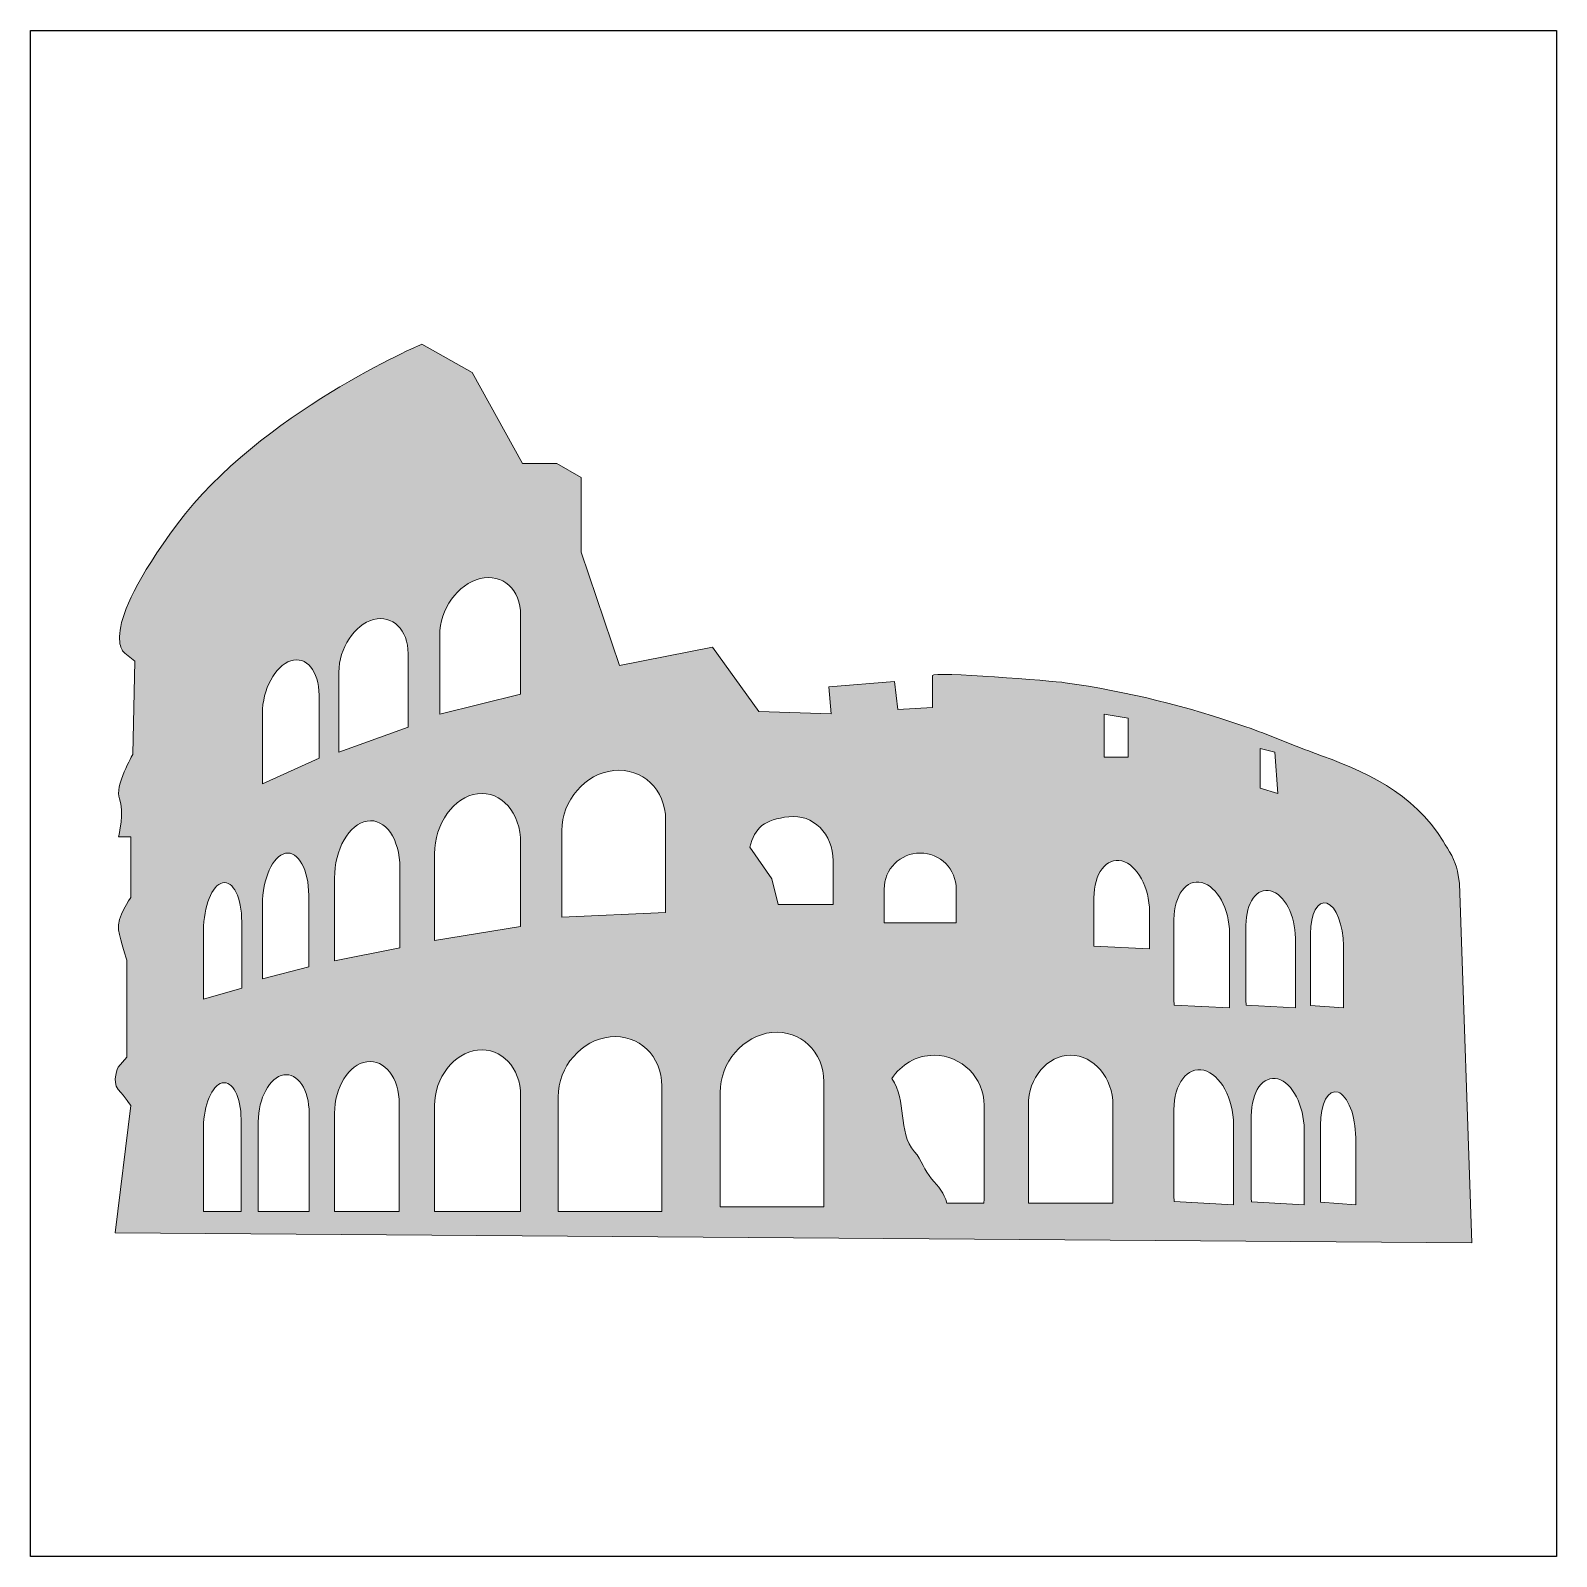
# Model space of a CAD drawing. Header units: inches. Extents: x 0 to 114, y 0 to 114.
import ezdxf

# ---------------------------------------------------------------- set-up
doc = ezdxf.new("R2010")
doc.units = ezdxf.units.IN
doc.header["$MEASUREMENT"] = 0
doc.layers.add('Image Background', color=7, linetype='Continuous')
doc.layers.add('Layer 1', color=7, linetype='Continuous')
picture_1 = doc.add_image_def('image1.png', size_in_pixel=(1350, 1350))

msp = doc.modelspace()

# ---------------------------------------------------------------- hatches: boundary and pattern name
at = {"layer": 'Layer 1', "true_color": 0xc35b26}
h = msp.add_hatch(color=32, dxfattribs=at)
h.dxf.hatch_style = 2
edge = h.paths.add_edge_path()
edge.add_spline(control_points=[(107.95, 23.5), (107.95, 23.5), (107.04, 50.42), (107.04, 50.42), (107.04, 50.42), (106.89, 51.33), (106.89, 51.33), (106.76, 52.11), (106.21, 52.91), (105.81, 53.57), (103.61, 57.24), (99.92, 58.84), (96.06, 60.22), (94.37, 60.83), (92.73, 61.56), (91.04, 62.15), (86.62, 63.67), (82.14, 64.8), (77.51, 65.45), (76.64, 65.58), (67.57, 66.29), (67.57, 66), (67.57, 66), (67.57, 63.58), (67.57, 63.58), (67.57, 63.58), (64.96, 63.44), (64.96, 63.44), (64.96, 63.44), (64.71, 65.53), (64.71, 65.53), (64.71, 65.53), (59.8, 65.15), (59.8, 65.15), (59.8, 65.15), (59.97, 63.11), (59.97, 63.11), (59.97, 63.11), (54.56, 63.28), (54.56, 63.28), (54.56, 63.28), (51.08, 68.12), (51.08, 68.12), (51.08, 68.12), (44.12, 66.75), (44.12, 66.75), (44.12, 66.75), (41.25, 75.22), (41.25, 75.22), (41.25, 75.22), (41.25, 80.82), (41.25, 80.82), (41.25, 80.82), (39.43, 81.88), (39.43, 81.88), (39.43, 81.88), (36.86, 81.88), (36.86, 81.88), (36.86, 81.88), (33.08, 88.69), (33.08, 88.69), (33.08, 88.69), (29.3, 90.8), (29.3, 90.8), (29.3, 90.8), (17.2, 85.66), (11, 77.34), (4.8, 69.02), (7.07, 67.66), (7.07, 67.66), (7.07, 67.66), (7.82, 67.06), (7.82, 67.06), (7.82, 67.06), (7.67, 60.1), (7.67, 60.1), (7.67, 60.1), (6.26, 57.66), (6.66, 56.76), (7.07, 55.86), (6.59, 53.9), (6.59, 53.9), (6.59, 53.9), (7.52, 53.9), (7.52, 53.9), (7.52, 53.9), (7.52, 49.36), (7.52, 49.36), (7.52, 49.36), (6.41, 47.85), (6.59, 46.94), (6.77, 46.03), (7.22, 44.67), (7.22, 44.67), (7.22, 44.67), (7.22, 37.41), (7.22, 37.41), (7.22, 37.41), (6.57, 36.66), (6.57, 36.66), (6.57, 36.66), (6.07, 35.6), (6.57, 34.99), (7.07, 34.39), (7.52, 33.78), (7.52, 33.78), (7.52, 33.78), (6.35, 24.25), (6.35, 24.25), (6.35, 24.25), (107.95, 23.5), (107.95, 23.5)], knot_values=[0, 0, 0, 0, 1, 1, 1, 2, 2, 2, 3, 3, 3, 4, 4, 4, 5, 5, 5, 6, 6, 6, 7, 7, 7, 8, 8, 8, 9, 9, 9, 10, 10, 10, 11, 11, 11, 12, 12, 12, 13, 13, 13, 14, 14, 14, 15, 15, 15, 16, 16, 16, 17, 17, 17, 18, 18, 18, 19, 19, 19, 20, 20, 20, 21, 21, 21, 22, 22, 22, 23, 23, 23, 24, 24, 24, 25, 25, 25, 26, 26, 26, 27, 27, 27, 28, 28, 28, 29, 29, 29, 30, 30, 30, 31, 31, 31, 32, 32, 32, 33, 33, 33, 34, 34, 34, 35, 35, 35, 36, 36, 36, 37, 37, 37, 37], degree=3, periodic=1)
edge = h.paths.add_edge_path()
edge.add_spline(control_points=[(99.26, 26.35), (99.26, 26.35), (96.62, 26.54), (96.62, 26.54), (96.62, 26.64), (96.62, 26.74), (96.62, 26.84), (96.62, 26.84), (96.62, 32.3), (96.62, 32.3), (96.62, 33.93), (97.21, 35.04), (97.94, 34.78), (98.67, 34.52), (99.26, 32.99), (99.26, 31.37), (99.26, 31.37), (99.26, 26.45), (99.26, 26.45), (99.26, 26.35), (99.27, 26.45), (99.26, 26.35)], knot_values=[0, 0, 0, 0, 1, 1, 1, 2, 2, 2, 3, 3, 3, 4, 4, 4, 5, 5, 5, 6, 6, 6, 7, 7, 7, 7], degree=3, periodic=1)
edge = h.paths.add_edge_path()
edge.add_spline(control_points=[(95.87, 46.63), (95.87, 48.15), (96.43, 49.18), (97.11, 48.94), (97.79, 48.7), (98.34, 47.28), (98.34, 45.76), (98.34, 45.76), (98.34, 41.18), (98.34, 41.18), (98.34, 41.09), (98.34, 41.17), (98.34, 41.09), (98.34, 41.09), (95.88, 41.27), (95.88, 41.27), (95.88, 41.36), (95.87, 41.45), (95.87, 41.55), (95.87, 41.55), (95.87, 46.63), (95.87, 46.63)], knot_values=[0, 0, 0, 0, 1, 1, 1, 2, 2, 2, 3, 3, 3, 4, 4, 4, 5, 5, 5, 6, 6, 6, 7, 7, 7, 7], degree=3, periodic=1)
edge = h.paths.add_edge_path()
edge.add_spline(control_points=[(95.4, 26.35), (95.4, 26.35), (91.45, 26.57), (91.45, 26.57), (91.44, 26.68), (91.44, 26.79), (91.44, 26.9), (91.44, 26.9), (91.44, 33), (91.44, 33), (91.44, 34.81), (92.32, 36.05), (93.42, 35.77), (94.52, 35.48), (95.4, 33.77), (95.4, 31.96), (95.4, 31.96), (95.4, 26.46), (95.4, 26.46), (95.4, 26.35), (95.41, 26.46), (95.4, 26.35)], knot_values=[0, 0, 0, 0, 1, 1, 1, 2, 2, 2, 3, 3, 3, 4, 4, 4, 5, 5, 5, 6, 6, 6, 7, 7, 7, 7], degree=3, periodic=1)
h.paths.add_polyline_path([(92.1, 60.52), (93.2, 60.24), (93.42, 57.15), (92.1, 57.54)])
edge = h.paths.add_edge_path()
edge.add_spline(control_points=[(91.04, 47.28), (91.04, 48.98), (91.87, 50.13), (92.89, 49.86), (93.92, 49.6), (94.74, 48.01), (94.74, 46.31), (94.74, 46.31), (94.74, 41.19), (94.74, 41.19), (94.74, 41.09), (94.75, 41.19), (94.74, 41.09), (94.74, 41.09), (91.05, 41.29), (91.05, 41.29), (91.05, 41.39), (91.04, 41.5), (91.04, 41.6), (91.04, 41.6), (91.04, 47.28), (91.04, 47.28)], knot_values=[0, 0, 0, 0, 1, 1, 1, 2, 2, 2, 3, 3, 3, 4, 4, 4, 5, 5, 5, 6, 6, 6, 7, 7, 7, 7], degree=3, periodic=1)
edge = h.paths.add_edge_path()
edge.add_spline(control_points=[(85.65, 47.72), (85.65, 49.53), (86.58, 50.76), (87.73, 50.48), (88.88, 50.19), (89.81, 48.49), (89.81, 46.68), (89.81, 46.68), (89.81, 41.2), (89.81, 41.2), (89.81, 41.09), (89.82, 41.19), (89.81, 41.09), (89.81, 41.09), (85.66, 41.3), (85.66, 41.3), (85.65, 41.41), (85.65, 41.52), (85.65, 41.64), (85.65, 41.64), (85.65, 47.72), (85.65, 47.72)], knot_values=[0, 0, 0, 0, 1, 1, 1, 2, 2, 2, 3, 3, 3, 4, 4, 4, 5, 5, 5, 6, 6, 6, 7, 7, 7, 7], degree=3, periodic=1)
edge = h.paths.add_edge_path()
edge.add_spline(control_points=[(85.65, 33.46), (85.65, 35.41), (86.65, 36.73), (87.88, 36.42), (89.11, 36.12), (90.11, 34.29), (90.11, 32.35), (90.11, 32.35), (90.11, 26.47), (90.11, 26.47), (90.11, 26.35), (90.12, 26.46), (90.11, 26.35), (90.11, 26.35), (85.66, 26.58), (85.66, 26.58), (85.65, 26.7), (85.65, 26.82), (85.65, 26.94), (85.65, 26.94), (85.65, 33.46), (85.65, 33.46)], knot_values=[0, 0, 0, 0, 1, 1, 1, 2, 2, 2, 3, 3, 3, 4, 4, 4, 5, 5, 5, 6, 6, 6, 7, 7, 7, 7], degree=3, periodic=1)
h.paths.add_polyline_path([(80.41, 63.09), (82.23, 62.79), (82.23, 59.86), (80.41, 59.86)])
edge = h.paths.add_edge_path()
edge.add_spline(control_points=[(79.65, 49.33), (79.65, 51.15), (80.59, 52.38), (81.74, 52.1), (82.88, 51.81), (83.82, 50.11), (83.82, 48.3), (83.82, 48.3), (83.82, 45.51), (83.82, 45.51), (83.82, 45.51), (79.65, 45.71), (79.65, 45.71), (79.65, 45.71), (79.65, 49.33), (79.65, 49.33)], knot_values=[0, 0, 0, 0, 1, 1, 1, 2, 2, 2, 3, 3, 3, 4, 4, 4, 5, 5, 5, 5], degree=3, periodic=1)
edge = h.paths.add_edge_path()
edge.add_spline(control_points=[(74.74, 33.79), (74.74, 35.86), (76.16, 37.54), (77.91, 37.54), (79.66, 37.54), (81.08, 35.86), (81.08, 33.79), (81.08, 33.79), (81.08, 26.85), (81.08, 26.85), (81.08, 26.72), (81.07, 26.59), (81.06, 26.47), (81.06, 26.47), (74.75, 26.47), (74.75, 26.47), (74.74, 26.59), (74.74, 26.72), (74.74, 26.85), (74.74, 26.85), (74.74, 33.79), (74.74, 33.79)], knot_values=[0, 0, 0, 0, 1, 1, 1, 2, 2, 2, 3, 3, 3, 4, 4, 4, 5, 5, 5, 6, 6, 6, 7, 7, 7, 7], degree=3, periodic=1)
edge = h.paths.add_edge_path()
edge.add_spline(control_points=[(71.43, 33.79), (71.43, 33.79), (71.43, 26.85), (71.43, 26.85), (71.43, 26.72), (71.42, 26.59), (71.41, 26.47), (71.41, 26.47), (68.64, 26.47), (68.64, 26.47), (68.43, 27.22), (68.02, 27.7), (67.49, 28.29), (66.95, 28.9), (66.77, 29.69), (66.22, 30.32), (64.91, 31.82), (65.68, 34.17), (64.52, 35.79), (65.18, 36.84), (66.35, 37.54), (67.68, 37.54), (69.75, 37.54), (71.43, 35.86), (71.43, 33.79)], knot_values=[0, 0, 0, 0, 1, 1, 1, 2, 2, 2, 3, 3, 3, 4, 4, 4, 5, 5, 5, 6, 6, 6, 7, 7, 7, 8, 8, 8, 8], degree=3, periodic=1)
edge = h.paths.add_edge_path()
edge.add_spline(control_points=[(63.94, 49.99), (63.94, 51.48), (65.15, 52.69), (66.64, 52.69), (68.13, 52.69), (69.34, 51.48), (69.34, 49.99), (69.34, 49.99), (69.34, 47.46), (69.34, 47.46), (69.34, 47.46), (63.94, 47.46), (63.94, 47.46), (63.94, 47.46), (63.94, 49.99), (63.94, 49.99)], knot_values=[0, 0, 0, 0, 1, 1, 1, 2, 2, 2, 3, 3, 3, 4, 4, 4, 5, 5, 5, 5], degree=3, periodic=1)
edge = h.paths.add_edge_path()
edge.add_spline(control_points=[(56.8, 55.41), (58.63, 55.62), (60.11, 54.13), (60.11, 52.1), (60.11, 52.1), (60.11, 48.84), (60.11, 48.84), (60.11, 48.84), (56, 48.84), (56, 48.84), (56, 48.84), (55.53, 50.76), (55.53, 50.76), (55.53, 50.76), (53.87, 53.12), (53.87, 53.12), (54.24, 54.59), (54.97, 55.21), (56.8, 55.41)], knot_values=[0, 0, 0, 0, 1, 1, 1, 2, 2, 2, 3, 3, 3, 4, 4, 4, 5, 5, 5, 6, 6, 6, 6], degree=3, periodic=1)
edge = h.paths.add_edge_path()
edge.add_spline(control_points=[(51.65, 34.75), (51.65, 37.01), (53.39, 39.02), (55.53, 39.25), (57.68, 39.47), (59.42, 37.82), (59.42, 35.56), (59.42, 35.56), (59.42, 26.18), (59.42, 26.18), (59.42, 26.18), (51.65, 26.18), (51.65, 26.18), (51.65, 26.18), (51.65, 34.75), (51.65, 34.75)], knot_values=[0, 0, 0, 0, 1, 1, 1, 2, 2, 2, 3, 3, 3, 4, 4, 4, 5, 5, 5, 5], degree=3, periodic=1)
edge = h.paths.add_edge_path()
edge.add_spline(control_points=[(39.8, 54.37), (39.8, 56.63), (41.54, 58.64), (43.68, 58.87), (45.83, 59.09), (47.57, 57.44), (47.57, 55.18), (47.57, 55.18), (47.57, 48.23), (47.57, 48.23), (47.57, 48.23), (39.8, 47.88), (39.8, 47.88), (39.8, 47.88), (39.8, 54.37), (39.8, 54.37)], knot_values=[0, 0, 0, 0, 1, 1, 1, 2, 2, 2, 3, 3, 3, 4, 4, 4, 5, 5, 5, 5], degree=3, periodic=1)
edge = h.paths.add_edge_path()
edge.add_spline(control_points=[(39.52, 34.42), (39.52, 36.68), (41.26, 38.69), (43.41, 38.92), (45.55, 39.14), (47.29, 37.49), (47.29, 35.23), (47.29, 35.23), (47.29, 25.85), (47.29, 25.85), (47.29, 25.85), (39.52, 25.85), (39.52, 25.85), (39.52, 25.85), (39.52, 34.42), (39.52, 34.42)], knot_values=[0, 0, 0, 0, 1, 1, 1, 2, 2, 2, 3, 3, 3, 4, 4, 4, 5, 5, 5, 5], degree=3, periodic=1)
edge = h.paths.add_edge_path()
edge.add_spline(control_points=[(30.65, 69.01), (30.65, 70.94), (32.01, 72.84), (33.68, 73.25), (35.35, 73.66), (36.71, 72.43), (36.71, 70.49), (36.71, 70.49), (36.71, 64.58), (36.71, 64.58), (36.71, 64.58), (30.65, 63.09), (30.65, 63.09), (30.65, 63.09), (30.65, 69.01), (30.65, 69.01)], knot_values=[0, 0, 0, 0, 1, 1, 1, 2, 2, 2, 3, 3, 3, 4, 4, 4, 5, 5, 5, 5], degree=3, periodic=1)
edge = h.paths.add_edge_path()
edge.add_spline(control_points=[(30.26, 52.63), (30.26, 54.89), (31.71, 56.9), (33.49, 57.13), (35.27, 57.35), (36.71, 55.71), (36.71, 53.45), (36.71, 53.45), (36.71, 47.18), (36.71, 47.18), (36.71, 47.18), (30.26, 46.15), (30.26, 46.15), (30.26, 46.15), (30.26, 52.63), (30.26, 52.63)], knot_values=[0, 0, 0, 0, 1, 1, 1, 2, 2, 2, 3, 3, 3, 4, 4, 4, 5, 5, 5, 5], degree=3, periodic=1)
edge = h.paths.add_edge_path()
edge.add_spline(control_points=[(30.26, 33.77), (30.26, 35.86), (31.71, 37.72), (33.49, 37.92), (35.27, 38.13), (36.71, 36.61), (36.71, 34.52), (36.71, 34.52), (36.71, 25.85), (36.71, 25.85), (36.71, 25.85), (30.26, 25.85), (30.26, 25.85), (30.26, 25.85), (30.26, 33.77), (30.26, 33.77)], knot_values=[0, 0, 0, 0, 1, 1, 1, 2, 2, 2, 3, 3, 3, 4, 4, 4, 5, 5, 5, 5], degree=3, periodic=1)
edge = h.paths.add_edge_path()
edge.add_spline(control_points=[(23.1, 66.23), (23.1, 68.03), (24.26, 69.8), (25.69, 70.18), (27.12, 70.56), (28.28, 69.42), (28.28, 67.62), (28.28, 67.62), (28.28, 62.11), (28.28, 62.11), (28.28, 62.11), (23.1, 60.24), (23.1, 60.24), (23.1, 60.24), (23.1, 66.23), (23.1, 66.23)], knot_values=[0, 0, 0, 0, 1, 1, 1, 2, 2, 2, 3, 3, 3, 4, 4, 4, 5, 5, 5, 5], degree=3, periodic=1)
edge = h.paths.add_edge_path()
edge.add_spline(control_points=[(22.77, 50.8), (22.77, 52.95), (23.87, 54.88), (25.22, 55.09), (26.58, 55.31), (27.67, 53.73), (27.67, 51.58), (27.67, 51.58), (27.67, 45.59), (27.67, 45.59), (27.67, 45.59), (22.77, 44.61), (22.77, 44.61), (22.77, 44.61), (22.77, 50.8), (22.77, 50.8)], knot_values=[0, 0, 0, 0, 1, 1, 1, 2, 2, 2, 3, 3, 3, 4, 4, 4, 5, 5, 5, 5], degree=3, periodic=1)
edge = h.paths.add_edge_path()
edge.add_spline(control_points=[(22.77, 33.2), (22.77, 35.14), (23.85, 36.87), (25.19, 37.06), (26.53, 37.26), (27.62, 35.84), (27.62, 33.9), (27.62, 33.9), (27.62, 25.85), (27.62, 25.85), (27.62, 25.85), (22.77, 25.85), (22.77, 25.85), (22.77, 25.85), (22.77, 33.2), (22.77, 33.2)], knot_values=[0, 0, 0, 0, 1, 1, 1, 2, 2, 2, 3, 3, 3, 4, 4, 4, 5, 5, 5, 5], degree=3, periodic=1)
edge = h.paths.add_edge_path()
edge.add_spline(control_points=[(17.37, 63.14), (17.37, 64.94), (18.32, 66.71), (19.49, 67.09), (20.66, 67.47), (21.61, 66.32), (21.61, 64.52), (21.61, 64.52), (21.61, 59.8), (21.61, 59.8), (21.61, 59.8), (17.37, 57.87), (17.37, 57.87), (17.37, 57.87), (17.37, 63.14), (17.37, 63.14)], knot_values=[0, 0, 0, 0, 1, 1, 1, 2, 2, 2, 3, 3, 3, 4, 4, 4, 5, 5, 5, 5], degree=3, periodic=1)
edge = h.paths.add_edge_path()
edge.add_spline(control_points=[(17.37, 48.82), (17.37, 50.75), (18.14, 52.48), (19.1, 52.67), (20.06, 52.86), (20.84, 51.45), (20.84, 49.52), (20.84, 49.52), (20.84, 44.17), (20.84, 44.17), (20.84, 44.17), (17.37, 43.28), (17.37, 43.28), (17.37, 43.28), (17.37, 48.82), (17.37, 48.82)], knot_values=[0, 0, 0, 0, 1, 1, 1, 2, 2, 2, 3, 3, 3, 4, 4, 4, 5, 5, 5, 5], degree=3, periodic=1)
edge = h.paths.add_edge_path()
edge.add_spline(control_points=[(17.06, 32.56), (17.06, 34.32), (17.92, 35.9), (18.97, 36.07), (20.02, 36.25), (20.87, 34.96), (20.87, 33.19), (20.87, 33.19), (20.87, 25.85), (20.87, 25.85), (20.87, 25.85), (17.06, 25.85), (17.06, 25.85), (17.06, 25.85), (17.06, 32.56), (17.06, 32.56)], knot_values=[0, 0, 0, 0, 1, 1, 1, 2, 2, 2, 3, 3, 3, 4, 4, 4, 5, 5, 5, 5], degree=3, periodic=1)
edge = h.paths.add_edge_path()
edge.add_spline(control_points=[(12.96, 46.89), (12.96, 48.69), (13.6, 50.29), (14.39, 50.46), (15.18, 50.64), (15.82, 49.33), (15.82, 47.54), (15.82, 47.54), (15.82, 42.56), (15.82, 42.56), (15.82, 42.56), (12.96, 41.74), (12.96, 41.74), (12.96, 41.74), (12.96, 46.89), (12.96, 46.89)], knot_values=[0, 0, 0, 0, 1, 1, 1, 2, 2, 2, 3, 3, 3, 4, 4, 4, 5, 5, 5, 5], degree=3, periodic=1)
edge = h.paths.add_edge_path()
edge.add_spline(control_points=[(12.96, 32.16), (12.96, 33.82), (13.59, 35.3), (14.36, 35.47), (15.14, 35.63), (15.77, 34.42), (15.77, 32.76), (15.77, 32.76), (15.77, 25.85), (15.77, 25.85), (15.77, 25.85), (12.96, 25.85), (12.96, 25.85), (12.96, 25.85), (12.96, 32.16), (12.96, 32.16)], knot_values=[0, 0, 0, 0, 1, 1, 1, 2, 2, 2, 3, 3, 3, 4, 4, 4, 5, 5, 5, 5], degree=3, periodic=1)

# ---------------------------------------------------------------- linework, layer by layer
at = {"layer": 'Layer 1', "lineweight": 0}
for points in [[(80.41, 63.09), (82.23, 62.79), (82.23, 59.86), (80.41, 59.86), (80.41, 63.09)], [(92.1, 60.52), (93.2, 60.24), (93.42, 57.15), (92.1, 57.54), (92.1, 60.52)]]:
    msp.add_lwpolyline(points, dxfattribs=at)
for points, knots in [([(107.95, 23.5), (107.95, 23.5), (107.04, 50.42), (107.04, 50.42), (107.04, 50.42), (106.89, 51.33), (106.89, 51.33), (106.76, 52.11), (106.21, 52.91), (105.81, 53.57), (103.61, 57.24), (99.92, 58.84), (96.06, 60.22), (94.37, 60.83), (92.73, 61.56), (91.04, 62.15), (86.62, 63.67), (82.14, 64.8), (77.51, 65.45), (76.64, 65.58), (67.57, 66.29), (67.57, 66), (67.57, 66), (67.57, 63.58), (67.57, 63.58), (67.57, 63.58), (64.96, 63.44), (64.96, 63.44), (64.96, 63.44), (64.71, 65.53), (64.71, 65.53), (64.71, 65.53), (59.8, 65.15), (59.8, 65.15), (59.8, 65.15), (59.97, 63.11), (59.97, 63.11), (59.97, 63.11), (54.56, 63.28), (54.56, 63.28), (54.56, 63.28), (51.08, 68.12), (51.08, 68.12), (51.08, 68.12), (44.12, 66.75), (44.12, 66.75), (44.12, 66.75), (41.25, 75.22), (41.25, 75.22), (41.25, 75.22), (41.25, 80.82), (41.25, 80.82), (41.25, 80.82), (39.43, 81.88), (39.43, 81.88), (39.43, 81.88), (36.86, 81.88), (36.86, 81.88), (36.86, 81.88), (33.08, 88.69), (33.08, 88.69), (33.08, 88.69), (29.3, 90.8), (29.3, 90.8), (29.3, 90.8), (17.2, 85.66), (11, 77.34), (4.8, 69.02), (7.07, 67.66), (7.07, 67.66), (7.07, 67.66), (7.82, 67.06), (7.82, 67.06), (7.82, 67.06), (7.67, 60.1), (7.67, 60.1), (7.67, 60.1), (6.26, 57.66), (6.66, 56.76), (7.07, 55.86), (6.59, 53.9), (6.59, 53.9), (6.59, 53.9), (7.52, 53.9), (7.52, 53.9), (7.52, 53.9), (7.52, 49.36), (7.52, 49.36), (7.52, 49.36), (6.41, 47.85), (6.59, 46.94), (6.77, 46.03), (7.22, 44.67), (7.22, 44.67), (7.22, 44.67), (7.22, 37.41), (7.22, 37.41), (7.22, 37.41), (6.57, 36.66), (6.57, 36.66), (6.57, 36.66), (6.07, 35.6), (6.57, 34.99), (7.07, 34.39), (7.52, 33.78), (7.52, 33.78), (7.52, 33.78), (6.35, 24.25), (6.35, 24.25), (6.35, 24.25), (107.95, 23.5), (107.95, 23.5)], [0, 0, 0, 0, 1, 1, 1, 2, 2, 2, 3, 3, 3, 4, 4, 4, 5, 5, 5, 6, 6, 6, 7, 7, 7, 8, 8, 8, 9, 9, 9, 10, 10, 10, 11, 11, 11, 12, 12, 12, 13, 13, 13, 14, 14, 14, 15, 15, 15, 16, 16, 16, 17, 17, 17, 18, 18, 18, 19, 19, 19, 20, 20, 20, 21, 21, 21, 22, 22, 22, 23, 23, 23, 24, 24, 24, 25, 25, 25, 26, 26, 26, 27, 27, 27, 28, 28, 28, 29, 29, 29, 30, 30, 30, 31, 31, 31, 32, 32, 32, 33, 33, 33, 34, 34, 34, 35, 35, 35, 36, 36, 36, 37, 37, 37, 37]), ([(30.65, 69.01), (30.65, 70.94), (32.01, 72.84), (33.68, 73.25), (35.35, 73.66), (36.71, 72.43), (36.71, 70.49), (36.71, 70.49), (36.71, 64.58), (36.71, 64.58), (36.71, 64.58), (30.65, 63.09), (30.65, 63.09), (30.65, 63.09), (30.65, 69.01), (30.65, 69.01)], [0, 0, 0, 0, 1, 1, 1, 2, 2, 2, 3, 3, 3, 4, 4, 4, 5, 5, 5, 5]), ([(23.1, 66.23), (23.1, 68.03), (24.26, 69.8), (25.69, 70.18), (27.12, 70.56), (28.28, 69.42), (28.28, 67.62), (28.28, 67.62), (28.28, 62.11), (28.28, 62.11), (28.28, 62.11), (23.1, 60.24), (23.1, 60.24), (23.1, 60.24), (23.1, 66.23), (23.1, 66.23)], [0, 0, 0, 0, 1, 1, 1, 2, 2, 2, 3, 3, 3, 4, 4, 4, 5, 5, 5, 5]), ([(17.37, 63.14), (17.37, 64.94), (18.32, 66.71), (19.49, 67.09), (20.66, 67.47), (21.61, 66.32), (21.61, 64.52), (21.61, 64.52), (21.61, 59.8), (21.61, 59.8), (21.61, 59.8), (17.37, 57.87), (17.37, 57.87), (17.37, 57.87), (17.37, 63.14), (17.37, 63.14)], [0, 0, 0, 0, 1, 1, 1, 2, 2, 2, 3, 3, 3, 4, 4, 4, 5, 5, 5, 5]), ([(39.8, 54.37), (39.8, 56.63), (41.54, 58.64), (43.68, 58.87), (45.83, 59.09), (47.57, 57.44), (47.57, 55.18), (47.57, 55.18), (47.57, 48.23), (47.57, 48.23), (47.57, 48.23), (39.8, 47.88), (39.8, 47.88), (39.8, 47.88), (39.8, 54.37), (39.8, 54.37)], [0, 0, 0, 0, 1, 1, 1, 2, 2, 2, 3, 3, 3, 4, 4, 4, 5, 5, 5, 5]), ([(30.26, 52.63), (30.26, 54.89), (31.71, 56.9), (33.49, 57.13), (35.27, 57.35), (36.71, 55.71), (36.71, 53.45), (36.71, 53.45), (36.71, 47.18), (36.71, 47.18), (36.71, 47.18), (30.26, 46.15), (30.26, 46.15), (30.26, 46.15), (30.26, 52.63), (30.26, 52.63)], [0, 0, 0, 0, 1, 1, 1, 2, 2, 2, 3, 3, 3, 4, 4, 4, 5, 5, 5, 5]), ([(22.77, 50.8), (22.77, 52.95), (23.87, 54.88), (25.22, 55.09), (26.58, 55.31), (27.67, 53.73), (27.67, 51.58), (27.67, 51.58), (27.67, 45.59), (27.67, 45.59), (27.67, 45.59), (22.77, 44.61), (22.77, 44.61), (22.77, 44.61), (22.77, 50.8), (22.77, 50.8)], [0, 0, 0, 0, 1, 1, 1, 2, 2, 2, 3, 3, 3, 4, 4, 4, 5, 5, 5, 5]), ([(56.8, 55.41), (58.63, 55.62), (60.11, 54.13), (60.11, 52.1), (60.11, 52.1), (60.11, 48.84), (60.11, 48.84), (60.11, 48.84), (56, 48.84), (56, 48.84), (56, 48.84), (55.53, 50.76), (55.53, 50.76), (55.53, 50.76), (53.87, 53.12), (53.87, 53.12), (54.24, 54.59), (54.97, 55.21), (56.8, 55.41)], [0, 0, 0, 0, 1, 1, 1, 2, 2, 2, 3, 3, 3, 4, 4, 4, 5, 5, 5, 6, 6, 6, 6]), ([(17.37, 48.82), (17.37, 50.75), (18.14, 52.48), (19.1, 52.67), (20.06, 52.86), (20.84, 51.45), (20.84, 49.52), (20.84, 49.52), (20.84, 44.17), (20.84, 44.17), (20.84, 44.17), (17.37, 43.28), (17.37, 43.28), (17.37, 43.28), (17.37, 48.82), (17.37, 48.82)], [0, 0, 0, 0, 1, 1, 1, 2, 2, 2, 3, 3, 3, 4, 4, 4, 5, 5, 5, 5]), ([(63.94, 49.99), (63.94, 51.48), (65.15, 52.69), (66.64, 52.69), (68.13, 52.69), (69.34, 51.48), (69.34, 49.99), (69.34, 49.99), (69.34, 47.46), (69.34, 47.46), (69.34, 47.46), (63.94, 47.46), (63.94, 47.46), (63.94, 47.46), (63.94, 49.99), (63.94, 49.99)], [0, 0, 0, 0, 1, 1, 1, 2, 2, 2, 3, 3, 3, 4, 4, 4, 5, 5, 5, 5]), ([(79.65, 49.33), (79.65, 51.15), (80.59, 52.38), (81.74, 52.1), (82.88, 51.81), (83.82, 50.11), (83.82, 48.3), (83.82, 48.3), (83.82, 45.51), (83.82, 45.51), (83.82, 45.51), (79.65, 45.71), (79.65, 45.71), (79.65, 45.71), (79.65, 49.33), (79.65, 49.33)], [0, 0, 0, 0, 1, 1, 1, 2, 2, 2, 3, 3, 3, 4, 4, 4, 5, 5, 5, 5]), ([(12.96, 46.89), (12.96, 48.69), (13.6, 50.29), (14.39, 50.46), (15.18, 50.64), (15.82, 49.33), (15.82, 47.54), (15.82, 47.54), (15.82, 42.56), (15.82, 42.56), (15.82, 42.56), (12.96, 41.74), (12.96, 41.74), (12.96, 41.74), (12.96, 46.89), (12.96, 46.89)], [0, 0, 0, 0, 1, 1, 1, 2, 2, 2, 3, 3, 3, 4, 4, 4, 5, 5, 5, 5]), ([(85.65, 47.72), (85.65, 49.53), (86.58, 50.76), (87.73, 50.48), (88.88, 50.19), (89.81, 48.49), (89.81, 46.68), (89.81, 46.68), (89.81, 41.2), (89.81, 41.2), (89.81, 41.09), (89.82, 41.19), (89.81, 41.09), (89.81, 41.09), (85.66, 41.3), (85.66, 41.3), (85.65, 41.41), (85.65, 41.52), (85.65, 41.64), (85.65, 41.64), (85.65, 47.72), (85.65, 47.72)], [0, 0, 0, 0, 1, 1, 1, 2, 2, 2, 3, 3, 3, 4, 4, 4, 5, 5, 5, 6, 6, 6, 7, 7, 7, 7]), ([(91.04, 47.28), (91.04, 48.98), (91.87, 50.13), (92.89, 49.86), (93.92, 49.6), (94.74, 48.01), (94.74, 46.31), (94.74, 46.31), (94.74, 41.19), (94.74, 41.19), (94.74, 41.09), (94.75, 41.19), (94.74, 41.09), (94.74, 41.09), (91.05, 41.29), (91.05, 41.29), (91.05, 41.39), (91.04, 41.5), (91.04, 41.6), (91.04, 41.6), (91.04, 47.28), (91.04, 47.28)], [0, 0, 0, 0, 1, 1, 1, 2, 2, 2, 3, 3, 3, 4, 4, 4, 5, 5, 5, 6, 6, 6, 7, 7, 7, 7]), ([(95.87, 46.63), (95.87, 48.15), (96.43, 49.18), (97.11, 48.94), (97.79, 48.7), (98.34, 47.28), (98.34, 45.76), (98.34, 45.76), (98.34, 41.18), (98.34, 41.18), (98.34, 41.09), (98.34, 41.17), (98.34, 41.09), (98.34, 41.09), (95.88, 41.27), (95.88, 41.27), (95.88, 41.36), (95.87, 41.45), (95.87, 41.55), (95.87, 41.55), (95.87, 46.63), (95.87, 46.63)], [0, 0, 0, 0, 1, 1, 1, 2, 2, 2, 3, 3, 3, 4, 4, 4, 5, 5, 5, 6, 6, 6, 7, 7, 7, 7]), ([(39.52, 34.42), (39.52, 36.68), (41.26, 38.69), (43.41, 38.92), (45.55, 39.14), (47.29, 37.49), (47.29, 35.23), (47.29, 35.23), (47.29, 25.85), (47.29, 25.85), (47.29, 25.85), (39.52, 25.85), (39.52, 25.85), (39.52, 25.85), (39.52, 34.42), (39.52, 34.42)], [0, 0, 0, 0, 1, 1, 1, 2, 2, 2, 3, 3, 3, 4, 4, 4, 5, 5, 5, 5]), ([(51.65, 34.75), (51.65, 37.01), (53.39, 39.02), (55.53, 39.25), (57.68, 39.47), (59.42, 37.82), (59.42, 35.56), (59.42, 35.56), (59.42, 26.18), (59.42, 26.18), (59.42, 26.18), (51.65, 26.18), (51.65, 26.18), (51.65, 26.18), (51.65, 34.75), (51.65, 34.75)], [0, 0, 0, 0, 1, 1, 1, 2, 2, 2, 3, 3, 3, 4, 4, 4, 5, 5, 5, 5]), ([(30.26, 33.77), (30.26, 35.86), (31.71, 37.72), (33.49, 37.92), (35.27, 38.13), (36.71, 36.61), (36.71, 34.52), (36.71, 34.52), (36.71, 25.85), (36.71, 25.85), (36.71, 25.85), (30.26, 25.85), (30.26, 25.85), (30.26, 25.85), (30.26, 33.77), (30.26, 33.77)], [0, 0, 0, 0, 1, 1, 1, 2, 2, 2, 3, 3, 3, 4, 4, 4, 5, 5, 5, 5]), ([(22.77, 33.2), (22.77, 35.14), (23.85, 36.87), (25.19, 37.06), (26.53, 37.26), (27.62, 35.84), (27.62, 33.9), (27.62, 33.9), (27.62, 25.85), (27.62, 25.85), (27.62, 25.85), (22.77, 25.85), (22.77, 25.85), (22.77, 25.85), (22.77, 33.2), (22.77, 33.2)], [0, 0, 0, 0, 1, 1, 1, 2, 2, 2, 3, 3, 3, 4, 4, 4, 5, 5, 5, 5]), ([(71.43, 33.79), (71.43, 33.79), (71.43, 26.85), (71.43, 26.85), (71.43, 26.72), (71.42, 26.59), (71.41, 26.47), (71.41, 26.47), (68.64, 26.47), (68.64, 26.47), (68.43, 27.22), (68.02, 27.7), (67.49, 28.29), (66.95, 28.9), (66.77, 29.69), (66.22, 30.32), (64.91, 31.82), (65.68, 34.17), (64.52, 35.79), (65.18, 36.84), (66.35, 37.54), (67.68, 37.54), (69.75, 37.54), (71.43, 35.86), (71.43, 33.79)], [0, 0, 0, 0, 1, 1, 1, 2, 2, 2, 3, 3, 3, 4, 4, 4, 5, 5, 5, 6, 6, 6, 7, 7, 7, 8, 8, 8, 8]), ([(74.74, 33.79), (74.74, 35.86), (76.16, 37.54), (77.91, 37.54), (79.66, 37.54), (81.08, 35.86), (81.08, 33.79), (81.08, 33.79), (81.08, 26.85), (81.08, 26.85), (81.08, 26.72), (81.07, 26.59), (81.06, 26.47), (81.06, 26.47), (74.75, 26.47), (74.75, 26.47), (74.74, 26.59), (74.74, 26.72), (74.74, 26.85), (74.74, 26.85), (74.74, 33.79), (74.74, 33.79)], [0, 0, 0, 0, 1, 1, 1, 2, 2, 2, 3, 3, 3, 4, 4, 4, 5, 5, 5, 6, 6, 6, 7, 7, 7, 7]), ([(85.65, 33.46), (85.65, 35.41), (86.65, 36.73), (87.88, 36.42), (89.11, 36.12), (90.11, 34.29), (90.11, 32.35), (90.11, 32.35), (90.11, 26.47), (90.11, 26.47), (90.11, 26.35), (90.12, 26.46), (90.11, 26.35), (90.11, 26.35), (85.66, 26.58), (85.66, 26.58), (85.65, 26.7), (85.65, 26.82), (85.65, 26.94), (85.65, 26.94), (85.65, 33.46), (85.65, 33.46)], [0, 0, 0, 0, 1, 1, 1, 2, 2, 2, 3, 3, 3, 4, 4, 4, 5, 5, 5, 6, 6, 6, 7, 7, 7, 7]), ([(12.96, 32.16), (12.96, 33.82), (13.59, 35.3), (14.36, 35.47), (15.14, 35.63), (15.77, 34.42), (15.77, 32.76), (15.77, 32.76), (15.77, 25.85), (15.77, 25.85), (15.77, 25.85), (12.96, 25.85), (12.96, 25.85), (12.96, 25.85), (12.96, 32.16), (12.96, 32.16)], [0, 0, 0, 0, 1, 1, 1, 2, 2, 2, 3, 3, 3, 4, 4, 4, 5, 5, 5, 5]), ([(17.06, 32.56), (17.06, 34.32), (17.92, 35.9), (18.97, 36.07), (20.02, 36.25), (20.87, 34.96), (20.87, 33.19), (20.87, 33.19), (20.87, 25.85), (20.87, 25.85), (20.87, 25.85), (17.06, 25.85), (17.06, 25.85), (17.06, 25.85), (17.06, 32.56), (17.06, 32.56)], [0, 0, 0, 0, 1, 1, 1, 2, 2, 2, 3, 3, 3, 4, 4, 4, 5, 5, 5, 5]), ([(95.4, 26.35), (95.4, 26.35), (91.45, 26.57), (91.45, 26.57), (91.44, 26.68), (91.44, 26.79), (91.44, 26.9), (91.44, 26.9), (91.44, 33), (91.44, 33), (91.44, 34.81), (92.32, 36.05), (93.42, 35.77), (94.52, 35.48), (95.4, 33.77), (95.4, 31.96), (95.4, 31.96), (95.4, 26.46), (95.4, 26.46), (95.4, 26.35), (95.41, 26.46), (95.4, 26.35)], [0, 0, 0, 0, 1, 1, 1, 2, 2, 2, 3, 3, 3, 4, 4, 4, 5, 5, 5, 6, 6, 6, 7, 7, 7, 7]), ([(99.26, 26.35), (99.26, 26.35), (96.62, 26.54), (96.62, 26.54), (96.62, 26.64), (96.62, 26.74), (96.62, 26.84), (96.62, 26.84), (96.62, 32.3), (96.62, 32.3), (96.62, 33.93), (97.21, 35.04), (97.94, 34.78), (98.67, 34.52), (99.26, 32.99), (99.26, 31.37), (99.26, 31.37), (99.26, 26.45), (99.26, 26.45), (99.26, 26.35), (99.27, 26.45), (99.26, 26.35)], [0, 0, 0, 0, 1, 1, 1, 2, 2, 2, 3, 3, 3, 4, 4, 4, 5, 5, 5, 6, 6, 6, 7, 7, 7, 7])]:
    msp.add_open_spline(points, degree=3, knots=knots, dxfattribs=at)

# ---------------------------------------------------------------- pictures from other files: only their frames are drawn
at = {"layer": 'Image Background'}
image = msp.add_image(picture_1, insert=(0, 0), size_in_units=(114.3, 114.3), dxfattribs=at)

doc.saveas('drawing.dxf')
